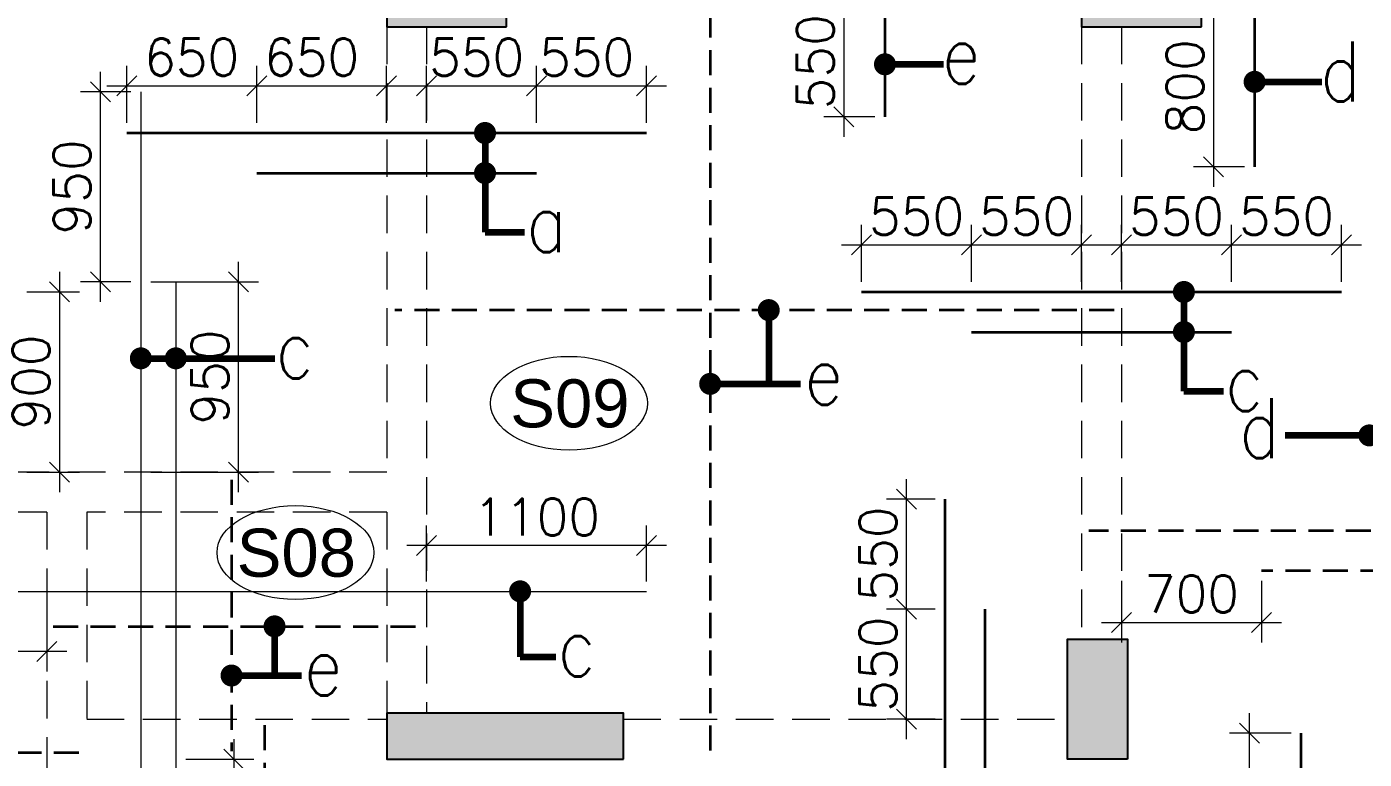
# Model space of a CAD drawing. Header units: millimetres. Extents: x 1255966 to 1543449, y 318653 to 465396.
# Drawn here: x 1278747 to 1285436, y 357228 to 360888 of the extents above; entities that cross this region are included whole.
import ezdxf

# ---------------------------------------------------------------- set-up
doc = ezdxf.new("R2010")
doc.units = ezdxf.units.MM
doc.header["$LTSCALE"] = 500
doc.header["$MEASUREMENT"] = 0
doc.header["$PDMODE"] = 34
for name, pattern in [('CONTINOUS', [0]), ('DASHED2', [0.375, 0.25, -0.125]), ('HIDDEN', [0.375, 0.25, -0.125]), ('PHANTOM2', [1.25, 0.625, -0.125, 0.125, -0.125, 0.125, -0.125])]:
    doc.linetypes.add(name, pattern=pattern)
doc.layers.get('Defpoints').update_dxf_attribs({"lineweight": 0})
for name, color, linetype, lineweight in [('ARROW', 1, 'Continuous', 0), ('CALL', 1, 'Continuous', 18), ('CUT OUT', 1, 'Continuous', 13), ('ST-DIM', 1, 'PHANTOM2', 15), ('STC AROW', 211, 'Continuous', 9), ('STC REINF.BOTTOM', 7, 'Continuous', 35), ('TEXT 01', 3, 'Continuous', 15), ('TOWER AREA BEAM..', 3, 'Continuous', 20), ('TOWER COL HATCH', 253, 'Continuous', 20)]:
    doc.layers.add(name, color=color, linetype=linetype, lineweight=lineweight)
for name, color, linetype in [('S-COLUMN-HATCH', 253, 'Continuous'), ('S-T', 3, 'Continuous'), ('TOWER AREA COLUMN.', 6, 'Continuous')]:
    doc.layers.add(name, color=color, linetype=linetype)
doc.styles.add('ABHI', font='arial.ttf')
doc.styles.add('ROMANCE', font='romans.shx')
doc.styles.add('S-T', font='romans.shx')
doc.dimstyles.new('GRID DIM', dxfattribs={"dimtxt": 250, "dimasz": 100, "dimexe": 75, "dimexo": 0, "dimgap": 50, "dimtad": 1, "dimdec": 0, "dimzin": 0, "dimdsep": 46, "dimtxsty": 'ROMANCE', "dimblk": 'ARCHTICK', "dimcen": 0, "dimdle": 0.5, "dimclrd": 8, "dimclre": 8, "dimclrt": 3, "dimadec": 0, "dimazin": 0, "dimtfac": 1, "dimtdec": 0, "dimtmove": 0, "dimatfit": 3, "dimldrblk": 'DOT', "dimfxl": 200, "dimtolj": 1, "dimtzin": 0, "dimlwd": -1, "dimlwe": -1, "dimarcsym": 2})

# ---------------------------------------------------------------- blocks, each defined once
blk = doc.blocks.new('_ArchTick')
at = {"color": 0, "linetype": 'ByBlock', "const_width": 0.15}
blk.add_lwpolyline([(-0.5, -0.5), (0.5, 0.5)], dxfattribs=at)
blk = doc.blocks.new('_Dot')
at = {"color": 0, "linetype": 'ByBlock', "lineweight": -2}
blk.add_line((-0.5, 0), (-1, 0), dxfattribs=at)
at = {"color": 0, "linetype": 'ByBlock', "const_width": 0.5}
blk.add_lwpolyline([(-0.25, 0, 1), (0.25, 0, 1)], format="xyb", close=True, dxfattribs=at)
blk = doc.blocks.new('_Oblique')
at = {"color": 0, "linetype": 'ByBlock', "lineweight": -2}
blk.add_line((-0.5, -0.5), (0.5, 0.5), dxfattribs=at)
blk = doc.blocks.new('*D607')
at = {"layer": 'Defpoints', "color": 0, "linetype": 'ByBlock', "transparency": 16777216}
for p in [(1279317.1, 359612.7), (1279805.4, 359612.7), (1279317.1, 358662.7)]:
    blk.add_point(p, dxfattribs=at)
at = {"layer": 'ST-DIM', "color": 1, "linetype": 'CONTINOUS', "transparency": 16777216}
for p, q in [((1279805.4, 358562.7), (1279805.4, 359712.7)), ((1279367.1, 359612.7), (1279905.4, 359612.7)), ((1279367.1, 358662.7), (1279905.4, 358662.7))]:
    blk.add_line(p, q, dxfattribs=at)
at = {"layer": 'ST-DIM', "color": 1, "linetype": 'ByBlock', "transparency": 16777216, "xscale": 100, "yscale": 100, "zscale": 100}
for p, rotation in [((1279805.4, 359612.7), 90), ((1279805.4, 358662.7), 270)]:
    blk.add_blockref('_Oblique', p, dxfattribs=dict(at, rotation=rotation))
at = {"layer": 'ST-DIM', "color": 3, "linetype": 'ByBlock', "transparency": 16777216, "insert": (1279662.9, 359137.7), "char_height": 185, "attachment_point": 5, "rotation": 90, "style": 'ROMANCE'}
blk.add_mtext('\\A1;950', dxfattribs=at)
blk = doc.blocks.new('*D608')
at = {"layer": 'Defpoints', "color": 0, "linetype": 'ByBlock', "transparency": 16777216}
for p in [(1277946.6, 358066.8), (1278846.6, 358066.8), (1277946.6, 357765.8)]:
    blk.add_point(p, dxfattribs=at)
at = {"layer": 'ST-DIM', "color": 1, "linetype": 'CONTINOUS', "transparency": 16777216}
for p, q in [((1277946.6, 358016.8), (1277946.6, 357665.8)), ((1278846.6, 358016.8), (1278846.6, 357665.8)), ((1278946.6, 357765.8), (1277846.6, 357765.8))]:
    blk.add_line(p, q, dxfattribs=at)
at = {"layer": 'ST-DIM', "color": 1, "linetype": 'ByBlock', "transparency": 16777216, "xscale": 100, "yscale": 100, "zscale": 100, "rotation": 180}
blk.add_blockref('_Oblique', (1277946.6, 357765.8), dxfattribs=at)
at = {"layer": 'ST-DIM', "color": 1, "linetype": 'ByBlock', "transparency": 16777216, "xscale": 100, "yscale": 100, "zscale": 100}
blk.add_blockref('_Oblique', (1278846.6, 357765.8), dxfattribs=at)
at = {"layer": 'ST-DIM', "color": 3, "linetype": 'ByBlock', "transparency": 16777216, "insert": (1278396.6, 357908.3), "char_height": 185, "attachment_point": 5, "style": 'ROMANCE'}
blk.add_mtext('\\A1;900', dxfattribs=at)
blk = doc.blocks.new('*D609')
at = {"layer": 'Defpoints', "color": 0, "linetype": 'ByBlock', "transparency": 16777216}
for p in [(1280746.6, 358295.5), (1280746.6, 358066.8), (1281846.6, 358066.8)]:
    blk.add_point(p, dxfattribs=at)
at = {"layer": 'ST-DIM', "color": 1, "linetype": 'CONTINOUS', "transparency": 16777216}
for p, q in [((1280746.6, 358116.8), (1280746.6, 358395.5)), ((1281846.6, 358116.8), (1281846.6, 358395.5)), ((1281946.6, 358295.5), (1280646.6, 358295.5))]:
    blk.add_line(p, q, dxfattribs=at)
at = {"layer": 'ST-DIM', "color": 1, "linetype": 'ByBlock', "transparency": 16777216, "xscale": 100, "yscale": 100, "zscale": 100, "rotation": 180}
blk.add_blockref('_Oblique', (1280746.6, 358295.5), dxfattribs=at)
at = {"layer": 'ST-DIM', "color": 1, "linetype": 'ByBlock', "transparency": 16777216, "xscale": 100, "yscale": 100, "zscale": 100}
blk.add_blockref('_Oblique', (1281846.6, 358295.5), dxfattribs=at)
at = {"layer": 'ST-DIM', "color": 3, "linetype": 'ByBlock', "transparency": 16777216, "insert": (1281296.6, 358438), "char_height": 185, "attachment_point": 5, "style": 'ROMANCE'}
blk.add_mtext('\\A1;1100', dxfattribs=at)
blk = doc.blocks.new('*D610')
at = {"layer": 'Defpoints', "color": 0, "linetype": 'ByBlock', "transparency": 16777216}
for p in [(1279492.1, 357227.9), (1279492.1, 356427.9), (1279782.1, 356427.9)]:
    blk.add_point(p, dxfattribs=at)
at = {"layer": 'ST-DIM', "color": 1, "linetype": 'CONTINOUS', "transparency": 16777216}
for p, q in [((1279782.1, 357327.9), (1279782.1, 356327.9)), ((1279542.1, 357227.9), (1279882.1, 357227.9)), ((1279542.1, 356427.9), (1279882.1, 356427.9))]:
    blk.add_line(p, q, dxfattribs=at)
at = {"layer": 'ST-DIM', "color": 1, "linetype": 'ByBlock', "transparency": 16777216, "xscale": 100, "yscale": 100, "zscale": 100}
for p, rotation in [((1279782.1, 357227.9), 90), ((1279782.1, 356427.9), 270)]:
    blk.add_blockref('_Oblique', p, dxfattribs=dict(at, rotation=rotation))
at = {"layer": 'ST-DIM', "color": 3, "linetype": 'ByBlock', "transparency": 16777216, "insert": (1279639.6, 356827.9), "char_height": 185, "attachment_point": 5, "rotation": 90, "style": 'ROMANCE'}
blk.add_mtext('\\A1;800', dxfattribs=at)
blk = doc.blocks.new('*D613')
at = {"layer": 'Defpoints', "color": 0, "linetype": 'ByBlock', "transparency": 16777216}
for p in [(1284021.6, 359799), (1283471.6, 359562.6, 0), (1284021.6, 359562.6, 0)]:
    blk.add_point(p, dxfattribs=at)
at = {"layer": 'ST-DIM', "color": 1, "linetype": 'CONTINOUS', "transparency": 16777216}
for p, q in [((1283471.6, 359612.6), (1283471.6, 359899)), ((1284021.6, 359612.6), (1284021.6, 359899)), ((1283371.6, 359799), (1284121.6, 359799))]:
    blk.add_line(p, q, dxfattribs=at)
at = {"layer": 'ST-DIM', "color": 1, "linetype": 'ByBlock', "transparency": 16777216, "xscale": 100, "yscale": 100, "zscale": 100, "rotation": 180}
blk.add_blockref('_Oblique', (1283471.6, 359799), dxfattribs=at)
at = {"layer": 'ST-DIM', "color": 1, "linetype": 'ByBlock', "transparency": 16777216, "xscale": 100, "yscale": 100, "zscale": 100}
blk.add_blockref('_Oblique', (1284021.6, 359799), dxfattribs=at)
at = {"layer": 'ST-DIM', "color": 3, "linetype": 'ByBlock', "transparency": 16777216, "insert": (1283746.6, 359941.5), "char_height": 185, "attachment_point": 5, "style": 'ROMANCE'}
blk.add_mtext('\\A1;550', dxfattribs=at)
blk = doc.blocks.new('*D614')
at = {"layer": 'Defpoints', "color": 0, "linetype": 'ByBlock', "transparency": 16777216}
for p in [(1283471.5, 359799), (1282921.5, 359562.6, 0), (1283471.5, 359562.6, 0)]:
    blk.add_point(p, dxfattribs=at)
at = {"layer": 'ST-DIM', "color": 1, "linetype": 'CONTINOUS', "transparency": 16777216}
for p, q in [((1282921.5, 359612.6), (1282921.5, 359899)), ((1283471.5, 359612.6), (1283471.5, 359899)), ((1282821.5, 359799), (1283571.5, 359799))]:
    blk.add_line(p, q, dxfattribs=at)
at = {"layer": 'ST-DIM', "color": 1, "linetype": 'ByBlock', "transparency": 16777216, "xscale": 100, "yscale": 100, "zscale": 100, "rotation": 180}
blk.add_blockref('_Oblique', (1282921.5, 359799), dxfattribs=at)
at = {"layer": 'ST-DIM', "color": 1, "linetype": 'ByBlock', "transparency": 16777216, "xscale": 100, "yscale": 100, "zscale": 100}
blk.add_blockref('_Oblique', (1283471.5, 359799), dxfattribs=at)
at = {"layer": 'ST-DIM', "color": 3, "linetype": 'ByBlock', "transparency": 16777216, "insert": (1283196.5, 359941.5), "char_height": 185, "attachment_point": 5, "style": 'ROMANCE'}
blk.add_mtext('\\A1;550', dxfattribs=at)
blk = doc.blocks.new('*D615')
at = {"layer": 'Defpoints', "color": 0, "linetype": 'ByBlock', "transparency": 16777216}
for p in [(1284771.6, 359799), (1284221.6, 359562.6, 0), (1284771.6, 359562.6, 0)]:
    blk.add_point(p, dxfattribs=at)
at = {"layer": 'ST-DIM', "color": 1, "linetype": 'CONTINOUS', "transparency": 16777216}
for p, q in [((1284221.6, 359612.6), (1284221.6, 359899)), ((1284771.6, 359612.6), (1284771.6, 359899)), ((1284121.6, 359799), (1284871.6, 359799))]:
    blk.add_line(p, q, dxfattribs=at)
at = {"layer": 'ST-DIM', "color": 1, "linetype": 'ByBlock', "transparency": 16777216, "xscale": 100, "yscale": 100, "zscale": 100, "rotation": 180}
blk.add_blockref('_Oblique', (1284221.6, 359799), dxfattribs=at)
at = {"layer": 'ST-DIM', "color": 1, "linetype": 'ByBlock', "transparency": 16777216, "xscale": 100, "yscale": 100, "zscale": 100}
blk.add_blockref('_Oblique', (1284771.6, 359799), dxfattribs=at)
at = {"layer": 'ST-DIM', "color": 3, "linetype": 'ByBlock', "transparency": 16777216, "insert": (1284496.6, 359941.5), "char_height": 185, "attachment_point": 5, "style": 'ROMANCE'}
blk.add_mtext('\\A1;550', dxfattribs=at)
blk = doc.blocks.new('*D616')
at = {"layer": 'Defpoints', "color": 0, "linetype": 'ByBlock', "transparency": 16777216}
for p in [(1285321.6, 359799), (1284771.6, 359562.6, 0), (1285321.6, 359562.6, 0)]:
    blk.add_point(p, dxfattribs=at)
at = {"layer": 'ST-DIM', "color": 1, "linetype": 'CONTINOUS', "transparency": 16777216}
for p, q in [((1284771.6, 359612.6), (1284771.6, 359899)), ((1285321.6, 359612.6), (1285321.6, 359899)), ((1284671.6, 359799), (1285421.6, 359799))]:
    blk.add_line(p, q, dxfattribs=at)
at = {"layer": 'ST-DIM', "color": 1, "linetype": 'ByBlock', "transparency": 16777216, "xscale": 100, "yscale": 100, "zscale": 100, "rotation": 180}
blk.add_blockref('_Oblique', (1284771.6, 359799), dxfattribs=at)
at = {"layer": 'ST-DIM', "color": 1, "linetype": 'ByBlock', "transparency": 16777216, "xscale": 100, "yscale": 100, "zscale": 100}
blk.add_blockref('_Oblique', (1285321.6, 359799), dxfattribs=at)
at = {"layer": 'ST-DIM', "color": 3, "linetype": 'ByBlock', "transparency": 16777216, "insert": (1285046.6, 359941.5), "char_height": 185, "attachment_point": 5, "style": 'ROMANCE'}
blk.add_mtext('\\A1;550', dxfattribs=at)
blk = doc.blocks.new('*D617')
at = {"layer": 'Defpoints', "color": 0, "linetype": 'ByBlock', "transparency": 16777216}
for p in [(1280546.5, 360593.5), (1279896.5, 360357.1, 0), (1280546.5, 360357.1, 0)]:
    blk.add_point(p, dxfattribs=at)
at = {"layer": 'ST-DIM', "color": 1, "linetype": 'CONTINOUS', "transparency": 16777216}
for p, q in [((1279896.5, 360407.1), (1279896.5, 360693.5)), ((1280546.5, 360407.1), (1280546.5, 360693.5)), ((1279796.5, 360593.5), (1280646.5, 360593.5))]:
    blk.add_line(p, q, dxfattribs=at)
at = {"layer": 'ST-DIM', "color": 1, "linetype": 'ByBlock', "transparency": 16777216, "xscale": 100, "yscale": 100, "zscale": 100, "rotation": 180}
blk.add_blockref('_Oblique', (1279896.5, 360593.5), dxfattribs=at)
at = {"layer": 'ST-DIM', "color": 1, "linetype": 'ByBlock', "transparency": 16777216, "xscale": 100, "yscale": 100, "zscale": 100}
blk.add_blockref('_Oblique', (1280546.5, 360593.5), dxfattribs=at)
at = {"layer": 'ST-DIM', "color": 3, "linetype": 'ByBlock', "transparency": 16777216, "insert": (1280171.5, 360736), "char_height": 185, "attachment_point": 5, "style": 'ROMANCE'}
blk.add_mtext('\\A1;650', dxfattribs=at)
blk = doc.blocks.new('*D618')
at = {"layer": 'Defpoints', "color": 0, "linetype": 'ByBlock', "transparency": 16777216}
for p in [(1279896.5, 360593.5), (1279246.5, 360357.1, 0), (1279896.5, 360357.1, 0)]:
    blk.add_point(p, dxfattribs=at)
at = {"layer": 'ST-DIM', "color": 1, "linetype": 'CONTINOUS', "transparency": 16777216}
for p, q in [((1279246.5, 360407.1), (1279246.5, 360693.5)), ((1279896.5, 360407.1), (1279896.5, 360693.5)), ((1279146.5, 360593.5), (1279996.5, 360593.5))]:
    blk.add_line(p, q, dxfattribs=at)
at = {"layer": 'ST-DIM', "color": 1, "linetype": 'ByBlock', "transparency": 16777216, "xscale": 100, "yscale": 100, "zscale": 100, "rotation": 180}
blk.add_blockref('_Oblique', (1279246.5, 360593.5), dxfattribs=at)
at = {"layer": 'ST-DIM', "color": 1, "linetype": 'ByBlock', "transparency": 16777216, "xscale": 100, "yscale": 100, "zscale": 100}
blk.add_blockref('_Oblique', (1279896.5, 360593.5), dxfattribs=at)
at = {"layer": 'ST-DIM', "color": 3, "linetype": 'ByBlock', "transparency": 16777216, "insert": (1279571.5, 360736), "char_height": 185, "attachment_point": 5, "style": 'ROMANCE'}
blk.add_mtext('\\A1;650', dxfattribs=at)
blk = doc.blocks.new('*D619')
at = {"layer": 'Defpoints', "color": 0, "linetype": 'ByBlock', "transparency": 16777216}
for p in [(1281296.6, 360593.5), (1280746.6, 360357.1, 0), (1281296.6, 360357.1, 0)]:
    blk.add_point(p, dxfattribs=at)
at = {"layer": 'ST-DIM', "color": 1, "linetype": 'CONTINOUS', "transparency": 16777216}
for p, q in [((1280746.6, 360407.1), (1280746.6, 360693.5)), ((1281296.6, 360407.1), (1281296.6, 360693.5)), ((1280646.6, 360593.5), (1281396.6, 360593.5))]:
    blk.add_line(p, q, dxfattribs=at)
at = {"layer": 'ST-DIM', "color": 1, "linetype": 'ByBlock', "transparency": 16777216, "xscale": 100, "yscale": 100, "zscale": 100, "rotation": 180}
blk.add_blockref('_Oblique', (1280746.6, 360593.5), dxfattribs=at)
at = {"layer": 'ST-DIM', "color": 1, "linetype": 'ByBlock', "transparency": 16777216, "xscale": 100, "yscale": 100, "zscale": 100}
blk.add_blockref('_Oblique', (1281296.6, 360593.5), dxfattribs=at)
at = {"layer": 'ST-DIM', "color": 3, "linetype": 'ByBlock', "transparency": 16777216, "insert": (1280996.6, 360736), "char_height": 185, "attachment_point": 5, "style": 'ROMANCE'}
blk.add_mtext('\\A1;550', dxfattribs=at)
blk = doc.blocks.new('*D620')
at = {"layer": 'Defpoints', "color": 0, "linetype": 'ByBlock', "transparency": 16777216}
for p in [(1281846.6, 360593.5), (1281296.6, 360357.1, 0), (1281846.6, 360357.1, 0)]:
    blk.add_point(p, dxfattribs=at)
at = {"layer": 'ST-DIM', "color": 1, "linetype": 'CONTINOUS', "transparency": 16777216}
for p, q in [((1281296.6, 360407.1), (1281296.6, 360693.5)), ((1281846.6, 360407.1), (1281846.6, 360693.5)), ((1281196.6, 360593.5), (1281946.6, 360593.5))]:
    blk.add_line(p, q, dxfattribs=at)
at = {"layer": 'ST-DIM', "color": 1, "linetype": 'ByBlock', "transparency": 16777216, "xscale": 100, "yscale": 100, "zscale": 100, "rotation": 180}
blk.add_blockref('_Oblique', (1281296.6, 360593.5), dxfattribs=at)
at = {"layer": 'ST-DIM', "color": 1, "linetype": 'ByBlock', "transparency": 16777216, "xscale": 100, "yscale": 100, "zscale": 100}
blk.add_blockref('_Oblique', (1281846.6, 360593.5), dxfattribs=at)
at = {"layer": 'ST-DIM', "color": 3, "linetype": 'ByBlock', "transparency": 16777216, "insert": (1281546.6, 360736), "char_height": 185, "attachment_point": 5, "style": 'ROMANCE'}
blk.add_mtext('\\A1;550', dxfattribs=at)
blk = doc.blocks.new('*D621')
at = {"layer": 'Defpoints', "color": 0, "linetype": 'ByBlock', "transparency": 16777216}
for p in [(1284221.6, 358168.7), (1284921.6, 358168.7), (1284921.6, 357911.7)]:
    blk.add_point(p, dxfattribs=at)
at = {"layer": 'ST-DIM', "color": 1, "linetype": 'CONTINOUS', "transparency": 16777216}
for p, q in [((1284221.6, 358118.7), (1284221.6, 357811.7)), ((1284921.6, 358118.7), (1284921.6, 357811.7)), ((1284121.6, 357911.7), (1285021.6, 357911.7))]:
    blk.add_line(p, q, dxfattribs=at)
at = {"layer": 'ST-DIM', "color": 1, "linetype": 'ByBlock', "transparency": 16777216, "xscale": 100, "yscale": 100, "zscale": 100, "rotation": 180}
blk.add_blockref('_Oblique', (1284221.6, 357911.7), dxfattribs=at)
at = {"layer": 'ST-DIM', "color": 1, "linetype": 'ByBlock', "transparency": 16777216, "xscale": 100, "yscale": 100, "zscale": 100}
blk.add_blockref('_Oblique', (1284921.6, 357911.7), dxfattribs=at)
at = {"layer": 'ST-DIM', "color": 3, "linetype": 'ByBlock', "transparency": 16777216, "insert": (1284571.6, 358054.2), "char_height": 185, "attachment_point": 5, "style": 'ROMANCE'}
blk.add_mtext('\\A1;700', dxfattribs=at)
blk = doc.blocks.new('*D624')
at = {"layer": 'Defpoints', "color": 0, "linetype": 'ByBlock', "transparency": 16777216}
for p in [(1284861.6, 357357.9), (1285120.8, 357357.9), (1285120.8, 356557.9)]:
    blk.add_point(p, dxfattribs=at)
at = {"layer": 'ST-DIM', "color": 1, "linetype": 'CONTINOUS', "transparency": 16777216}
for p, q in [((1284861.6, 356457.9), (1284861.6, 357457.9)), ((1285070.8, 357357.9), (1284761.6, 357357.9)), ((1285070.8, 356557.9), (1284761.6, 356557.9))]:
    blk.add_line(p, q, dxfattribs=at)
at = {"layer": 'ST-DIM', "color": 1, "linetype": 'ByBlock', "transparency": 16777216, "xscale": 100, "yscale": 100, "zscale": 100}
for p, rotation in [((1284861.6, 357357.9), 90), ((1284861.6, 356557.9), 270)]:
    blk.add_blockref('_Oblique', p, dxfattribs=dict(at, rotation=rotation))
at = {"layer": 'ST-DIM', "color": 3, "linetype": 'ByBlock', "transparency": 16777216, "insert": (1284719.1, 356957.9), "char_height": 185, "attachment_point": 5, "rotation": 90, "style": 'ROMANCE'}
blk.add_mtext('\\A1;800', dxfattribs=at)
blk = doc.blocks.new('*D627')
at = {"layer": 'Defpoints', "color": 0, "linetype": 'ByBlock', "transparency": 16777216}
for p in [(1283146.4, 357977.9), (1283339.9, 357977.9), (1283339.9, 357427.9)]:
    blk.add_point(p, dxfattribs=at)
at = {"layer": 'ST-DIM', "color": 1, "linetype": 'CONTINOUS', "transparency": 16777216}
for p, q in [((1283146.4, 357327.9), (1283146.4, 358077.9)), ((1283289.9, 357977.9), (1283046.4, 357977.9)), ((1283289.9, 357427.9), (1283046.4, 357427.9))]:
    blk.add_line(p, q, dxfattribs=at)
at = {"layer": 'ST-DIM', "color": 1, "linetype": 'ByBlock', "transparency": 16777216, "xscale": 100, "yscale": 100, "zscale": 100}
for p, rotation in [((1283146.4, 357977.9), 90), ((1283146.4, 357427.9), 270)]:
    blk.add_blockref('_Oblique', p, dxfattribs=dict(at, rotation=rotation))
at = {"layer": 'ST-DIM', "color": 3, "linetype": 'ByBlock', "transparency": 16777216, "insert": (1283003.9, 357702.9), "char_height": 185, "attachment_point": 5, "rotation": 90, "style": 'ROMANCE'}
blk.add_mtext('\\A1;550', dxfattribs=at)
blk = doc.blocks.new('*D628')
at = {"layer": 'Defpoints', "color": 0, "linetype": 'ByBlock', "transparency": 16777216}
for p in [(1283146.4, 358527.9), (1283339.9, 358527.9), (1283339.9, 357977.9)]:
    blk.add_point(p, dxfattribs=at)
at = {"layer": 'ST-DIM', "color": 1, "linetype": 'CONTINOUS', "transparency": 16777216}
for p, q in [((1283146.4, 357877.9), (1283146.4, 358627.9)), ((1283289.9, 358527.9), (1283046.4, 358527.9)), ((1283289.9, 357977.9), (1283046.4, 357977.9))]:
    blk.add_line(p, q, dxfattribs=at)
at = {"layer": 'ST-DIM', "color": 1, "linetype": 'ByBlock', "transparency": 16777216, "xscale": 100, "yscale": 100, "zscale": 100}
for p, rotation in [((1283146.4, 358527.9), 90), ((1283146.4, 357977.9), 270)]:
    blk.add_blockref('_Oblique', p, dxfattribs=dict(at, rotation=rotation))
at = {"layer": 'ST-DIM', "color": 3, "linetype": 'ByBlock', "transparency": 16777216, "insert": (1283003.9, 358252.9), "char_height": 185, "attachment_point": 5, "rotation": 90, "style": 'ROMANCE'}
blk.add_mtext('\\A1;550', dxfattribs=at)
blk = doc.blocks.new('*D666')
at = {"layer": 'Defpoints', "color": 0, "linetype": 'ByBlock', "transparency": 16777216}
for p in [(1284887.2, 360987.9), (1284681.2, 360187.9), (1284887.2, 360187.9)]:
    blk.add_point(p, dxfattribs=at)
at = {"layer": 'ST-DIM', "color": 1, "linetype": 'CONTINOUS', "transparency": 16777216}
for p, q in [((1284681.2, 361087.9), (1284681.2, 360087.9)), ((1284837.2, 360987.9), (1284581.2, 360987.9)), ((1284837.2, 360187.9), (1284581.2, 360187.9))]:
    blk.add_line(p, q, dxfattribs=at)
at = {"layer": 'ST-DIM', "color": 1, "linetype": 'ByBlock', "transparency": 16777216, "xscale": 100, "yscale": 100, "zscale": 100}
for p, rotation in [((1284681.2, 360987.9), 90), ((1284681.2, 360187.9), 270)]:
    blk.add_blockref('_Oblique', p, dxfattribs=dict(at, rotation=rotation))
at = {"layer": 'ST-DIM', "color": 3, "linetype": 'ByBlock', "transparency": 16777216, "insert": (1284538.7, 360587.9), "char_height": 185, "attachment_point": 5, "rotation": 90, "style": 'ROMANCE'}
blk.add_mtext('\\A1;800', dxfattribs=at)
blk = doc.blocks.new('*D667')
at = {"layer": 'Defpoints', "color": 0, "linetype": 'ByBlock', "transparency": 16777216}
for p in [(1283038.7, 360987.9), (1282832.7, 360437.9), (1283038.7, 360437.9)]:
    blk.add_point(p, dxfattribs=at)
at = {"layer": 'ST-DIM', "color": 1, "linetype": 'CONTINOUS', "transparency": 16777216}
for p, q in [((1282832.7, 361087.9), (1282832.7, 360337.9)), ((1282988.7, 360987.9), (1282732.7, 360987.9)), ((1282988.7, 360437.9), (1282732.7, 360437.9))]:
    blk.add_line(p, q, dxfattribs=at)
at = {"layer": 'ST-DIM', "color": 1, "linetype": 'ByBlock', "transparency": 16777216, "xscale": 100, "yscale": 100, "zscale": 100}
for p, rotation in [((1282832.7, 360987.9), 90), ((1282832.7, 360437.9), 270)]:
    blk.add_blockref('_Oblique', p, dxfattribs=dict(at, rotation=rotation))
at = {"layer": 'ST-DIM', "color": 3, "linetype": 'ByBlock', "transparency": 16777216, "insert": (1282690.2, 360712.9), "char_height": 185, "attachment_point": 5, "rotation": 90, "style": 'ROMANCE'}
blk.add_mtext('\\A1;550', dxfattribs=at)
blk = doc.blocks.new('*D761')
at = {"layer": 'Defpoints', "color": 0, "linetype": 'ByBlock', "transparency": 16777216}
for p in [(1278697.6, 359562.7), (1278697.6, 358662.7), (1278911, 358662.7)]:
    blk.add_point(p, dxfattribs=at)
at = {"layer": 'ST-DIM', "color": 1, "linetype": 'CONTINOUS', "transparency": 16777216}
for p, q in [((1278911, 359662.7), (1278911, 358562.7)), ((1278747.6, 359562.7), (1279011, 359562.7)), ((1278747.6, 358662.7), (1279011, 358662.7))]:
    blk.add_line(p, q, dxfattribs=at)
at = {"layer": 'ST-DIM', "color": 1, "linetype": 'ByBlock', "transparency": 16777216, "xscale": 100, "yscale": 100, "zscale": 100}
for p, rotation in [((1278911, 359562.7), 90), ((1278911, 358662.7), 270)]:
    blk.add_blockref('_Oblique', p, dxfattribs=dict(at, rotation=rotation))
at = {"layer": 'ST-DIM', "color": 3, "linetype": 'ByBlock', "transparency": 16777216, "insert": (1278768.5, 359112.7), "char_height": 185, "attachment_point": 5, "rotation": 90, "style": 'ROMANCE'}
blk.add_mtext('\\A1;900', dxfattribs=at)
blk = doc.blocks.new('*D762')
at = {"layer": 'Defpoints', "color": 0, "linetype": 'ByBlock', "transparency": 16777216}
for p in [(1279115.7, 360562.7), (1279317.1, 360562.7), (1279317.1, 359612.7)]:
    blk.add_point(p, dxfattribs=at)
at = {"layer": 'ST-DIM', "color": 1, "linetype": 'CONTINOUS', "transparency": 16777216}
for p, q in [((1279115.7, 359512.7), (1279115.7, 360662.7)), ((1279267.1, 360562.7), (1279015.7, 360562.7)), ((1279267.1, 359612.7), (1279015.7, 359612.7))]:
    blk.add_line(p, q, dxfattribs=at)
at = {"layer": 'ST-DIM', "color": 1, "linetype": 'ByBlock', "transparency": 16777216, "xscale": 100, "yscale": 100, "zscale": 100}
for p, rotation in [((1279115.7, 360562.7), 90), ((1279115.7, 359612.7), 270)]:
    blk.add_blockref('_Oblique', p, dxfattribs=dict(at, rotation=rotation))
at = {"layer": 'ST-DIM', "color": 3, "linetype": 'ByBlock', "transparency": 16777216, "insert": (1278973.2, 360087.7), "char_height": 185, "attachment_point": 5, "rotation": 90, "style": 'ROMANCE'}
blk.add_mtext('\\A1;950', dxfattribs=at)
blk = doc.blocks.new('A$Ca8bcdc7a')
at = {"layer": 'TOWER AREA BEAM..', "color": 3, "linetype": 'HIDDEN', "ltscale": 1.5}
for p, q in [((5935, 3360.2), (5935, 1135)), ((6135, 3360.2), (6135, -69.8)), ((9410, 3360.2), (9410, 300.2)), ((9610, 3360.2), (9610, 300.2)), ((5935, 1135), (1830, 1135)), ((4235, 935), (1830, 935)), ((4235, 935), (4235, -1410)), ((5935, 935), (4435, 935)), ((4435, 935), (4435, -99.8)), ((5935, 935), (5935, -69.8)), ((4435, -99.8), (5935, -99.8)), ((7119.3, -99.8), (9340, -99.8))]:
    blk.add_line(p, q, dxfattribs=at)
blk = doc.blocks.new('3tgra')
at = {"layer": 'TOWER COL HATCH'}
h = blk.add_hatch(color=253, dxfattribs=at)
h.dxf.hatch_style = 1
h.paths.add_polyline_path([(1388425.6, 89501.7), (1388425.6, 89801.7), (1387825.6, 89801.7), (1387825.6, 89501.7)])
h = blk.add_hatch(color=253, dxfattribs=at)
h.dxf.hatch_style = 1
h.paths.add_polyline_path([(1391900.6, 89501.7), (1391900.6, 89801.7), (1391300.6, 89801.7), (1391300.6, 89501.7)])
h = blk.add_hatch(color=253, dxfattribs=at)
h.dxf.hatch_style = 1
h.paths.add_polyline_path([(1391530.6, 85841.7), (1391230.6, 85841.7), (1391230.6, 86441.7), (1391530.6, 86441.7)])
h = blk.add_hatch(color=253, dxfattribs=at)
h.dxf.hatch_style = 1
h.paths.add_polyline_path([(1389010.6, 85841.7), (1389010.6, 86071.7), (1387825.6, 86071.7), (1387825.6, 85841.7)])
at = {"layer": 'TOWER AREA COLUMN.', "color": 4}
for points in [[(1388425.6, 89501.7), (1388425.6, 89801.7), (1387825.6, 89801.7), (1387825.6, 89501.7)], [(1391900.6, 89501.7), (1391900.6, 89801.7), (1391300.6, 89801.7), (1391300.6, 89501.7)], [(1391530.6, 85841.7), (1391230.6, 85841.7), (1391230.6, 86441.7), (1391530.6, 86441.7)], [(1389010.6, 85841.7), (1389010.6, 86071.7), (1387825.6, 86071.7), (1387825.6, 85841.7)]]:
    blk.add_lwpolyline(points, close=True, dxfattribs=at)

msp = doc.modelspace()

# ---------------------------------------------------------------- linework, layer by layer
at = {"layer": 'CALL', "color": 200, "linetype": 'Continuous', "ltscale": 10}
for centre in [(1281458.5, 359006.7), (1280090.4, 358260.6, 1.8)]:
    msp.add_ellipse(centre, major_axis=(392.2, 0), ratio=0.597584, dxfattribs=at)
at = {"layer": 'STC AROW', "color": 4, "ltscale": 10}
for p, q in [((1279317.1, 360562.7), (1279317.1, 355627.9)), ((1279492.1, 359612.7), (1279492.1, 356427.9)), ((1277946.6, 358066.8), (1281846.6, 358066.8))]:
    msp.add_line(p, q, dxfattribs=at)
at = {"layer": 'STC REINF.BOTTOM', "color": 4, "linetype": 'DASHED2'}
for p, q in [((1282164.4, 361146.1, 0), (1282164.4, 357266.2)), ((1284185.4, 359472, 0), (1280586.7, 359472, 0)), ((1279770.8, 358624.4), (1279770.8, 357268.7)), ((1288656.1, 358368.7, 0), (1284058.2, 358368.7)), ((1287791.6, 358168.7, 0), (1284921.6, 358168.7, 0)), ((1278878.4, 357891.8), (1280713, 357891.8)), ((1279934.8, 357397.9, 0), (1279934.8, 351971.6, 0)), ((1279007.6, 357259.6, 0), (1275381.8, 357259.6))]:
    msp.add_line(p, q, dxfattribs=at)
at = {"layer": 'STC REINF.BOTTOM', "color": 4, "linetype": 'Continuous'}
for p, q in [((1283038.7, 361143.7), (1283038.7, 360437.9)), ((1284887.2, 361143.7), (1284887.2, 360187.9)), ((1279246.5, 360357.1, 0), (1281846.6, 360357.1, 0)), ((1279896.5, 360157.1, 0), (1281296.6, 360157.1, 0)), ((1282921.6, 359562.6, 0), (1285321.6, 359562.6, 0)), ((1283471.6, 359362.6, 0), (1284771.6, 359362.6, 0)), ((1283340, 352787.9), (1283339.9, 358527.9)), ((1283540, 353337.9), (1283539.9, 357977.9)), ((1285120.8, 353957.9), (1285120.8, 357357.9))]:
    msp.add_line(p, q, dxfattribs=at)

# ---------------------------------------------------------------- block references
at = {"layer": 'CUT OUT', "color": 4}
msp.add_blockref('3tgra', (-107279, 271386.2), dxfattribs=at)
at = {"layer": 'S-COLUMN-HATCH', "color": 4, "ltscale": 10}
msp.add_blockref('A$Ca8bcdc7a', (1274611.6, 357527.7), dxfattribs=at)

# ---------------------------------------------------------------- texts
at = {"layer": 'S-T', "color": 2, "linetype": 'Continuous', "ltscale": 10, "style": 'S-T', "width": 0.85}
for s, p in [('d', (1285213.6, 360515, 42.6)), ('e', (1283321.4, 360602.5, 42.6)), ('a', (1281242.3, 359761.7, 42.6)), ('c', (1279988.7, 359131.1, 42.6)), ('e', (1282633.5, 358998.8, 42.6)), ('c', (1284737.6, 358967.2, 42.6)), ('d', (1284808.4, 358732.5, 42.6)), ('c', (1281399.1, 357642, 42.6)), ('e', (1280130.4, 357546, 42.6))]:
    msp.add_text(s, height=300, dxfattribs=at).set_placement(p)
at = {"layer": 'TEXT 01', "color": 2, "linetype": 'Continuous', "style": 'ABHI'}
for s, p in [('S09', (1281164.7, 358886.1, 0)), ('S08', (1279796.6, 358140, 1.7))]:
    msp.add_text(s, height=240, dxfattribs=at).set_placement(p)

# ---------------------------------------------------------------- dimensions: what is measured, and where the dimension line sits
at = {"layer": 'ST-DIM', "linetype": 'ByBlock'}
for base, p1, p2, angle, picture, middle in [((1282832.7, 360437.9), (1283038.7, 360987.9), (1283038.7, 360437.9), 270, '*D667', (1282832.7, 360712.9)), ((1283146.4, 358527.9), (1283339.9, 357977.9), (1283339.9, 358527.9), 90, '*D628', (1283146.4, 358252.9)), ((1283146.4, 357977.9), (1283339.9, 357427.9), (1283339.9, 357977.9), 90, '*D627', (1283146.4, 357702.9))]:
    dim = msp.add_linear_dim(base=base, p1=p1, p2=p2, angle=angle, dimstyle='GRID DIM', override={"dimtxt": 185, "dimexe": 100, "dimexo": 50, "dimblk1": 'Oblique', "dimblk2": 'Oblique', "dimsah": 1, "dimdle": 100, "dimclrd": 1, "dimclre": 1}, dxfattribs=at)
    dim.commit()
    dim.dimension.update_dxf_attribs({"geometry": picture, "text_midpoint": middle, "dimtype": 160})
for base, p1, p2, angle, picture, middle in [((1284681.2, 360187.9), (1284887.2, 360987.9), (1284887.2, 360187.9), 270, '*D666', (1284538.7, 360587.9)), ((1279115.7, 360562.7), (1279317.1, 359612.7), (1279317.1, 360562.7), 90, '*D762', (1278973.2, 360087.7)), ((1279805.4, 359612.7), (1279317.1, 358662.7), (1279317.1, 359612.7), 90, '*D607', (1279662.9, 359137.7)), ((1278911, 358662.7), (1278697.6, 359562.7), (1278697.6, 358662.7), 90, '*D761', (1278768.5, 359112.7)), ((1284861.6, 357357.9), (1285120.8, 356557.9), (1285120.8, 357357.9), 90, '*D624', (1284719.1, 356957.9)), ((1279782.1, 356427.9), (1279492.1, 357227.9), (1279492.1, 356427.9), 90, '*D610', (1279639.6, 356827.9))]:
    dim = msp.add_linear_dim(base=base, p1=p1, p2=p2, angle=angle, dimstyle='GRID DIM', override={"dimtxt": 185, "dimexe": 100, "dimexo": 50, "dimblk1": 'Oblique', "dimblk2": 'Oblique', "dimsah": 1, "dimdle": 100, "dimclrd": 1, "dimclre": 1}, dxfattribs=at)
    dim.commit()
    dim.dimension.update_dxf_attribs({"geometry": picture, "text_midpoint": middle})
for base, p1, p2, picture, middle in [((1279896.5, 360593.5, 0), (1279246.5, 360357.1, 0), (1279896.5, 360357.1, 0), '*D618', (1279571.5, 360593.5, 0)), ((1280546.5, 360593.5, 0), (1279896.5, 360357.1, 0), (1280546.5, 360357.1, 0), '*D617', (1280171.5, 360593.5, 0)), ((1281296.6, 360593.5, 0), (1280746.6, 360357.1, 0), (1281296.6, 360357.1, 0), '*D619', (1280996.6, 360593.5, 0)), ((1281846.6, 360593.5, 0), (1281296.6, 360357.1, 0), (1281846.6, 360357.1, 0), '*D620', (1281546.6, 360593.5, 0)), ((1283471.5, 359799, 0), (1282921.5, 359562.6, 0), (1283471.5, 359562.6, 0), '*D614', (1283196.5, 359799, 0)), ((1284021.6, 359799, 0), (1283471.6, 359562.6, 0), (1284021.6, 359562.6, 0), '*D613', (1283746.6, 359799, 0)), ((1284771.6, 359799, 0), (1284221.6, 359562.6, 0), (1284771.6, 359562.6, 0), '*D615', (1284496.6, 359799, 0)), ((1285321.6, 359799, 0), (1284771.6, 359562.6, 0), (1285321.6, 359562.6, 0), '*D616', (1285046.6, 359799, 0))]:
    dim = msp.add_linear_dim(base=base, p1=p1, p2=p2, dimstyle='GRID DIM', override={"dimtxt": 185, "dimexe": 100, "dimexo": 50, "dimblk1": 'Oblique', "dimblk2": 'Oblique', "dimsah": 1, "dimdle": 100, "dimclrd": 1, "dimclre": 1}, dxfattribs=at)
    dim.commit()
    dim.dimension.update_dxf_attribs({"geometry": picture, "text_midpoint": middle, "dimtype": 160})
for base, p1, p2, picture, middle in [((1280746.6, 358295.5), (1281846.6, 358066.8), (1280746.6, 358066.8), '*D609', (1281296.6, 358438)), ((1284921.6, 357911.7), (1284221.6, 358168.7), (1284921.6, 358168.7), '*D621', (1284571.6, 358054.2)), ((1277946.6, 357765.8), (1278846.6, 358066.8), (1277946.6, 358066.8), '*D608', (1278396.6, 357908.3))]:
    dim = msp.add_linear_dim(base=base, p1=p1, p2=p2, dimstyle='GRID DIM', override={"dimtxt": 185, "dimexe": 100, "dimexo": 50, "dimblk1": 'Oblique', "dimblk2": 'Oblique', "dimsah": 1, "dimdle": 100, "dimclrd": 1, "dimclre": 1}, dxfattribs=at)
    dim.commit()
    dim.dimension.update_dxf_attribs({"geometry": picture, "text_midpoint": middle})

# ---------------------------------------------------------------- leaders
at = {"layer": 'ARROW', "linetype": 'ByBlock'}
for points in [[(1283038.7, 360700.3), (1283331.8, 360700.3)], [(1284887.2, 360612.7), (1285224, 360612.7)], [(1281038.4, 360357.1, 0), (1281038.4, 359861.4, 0), (1281235.7, 359861.4, 0)], [(1281038.4, 360157.1, 0), (1281038.4, 359861.4, 0), (1281235.7, 359861.4, 0)], [(1284533.7, 359562.6, 0), (1284533.7, 359066.9, 0), (1284731, 359066.9, 0)], [(1282457.4, 359472, 0), (1282457.4, 359103.5, 0), (1282616.6, 359103.5, 0)], [(1284533.7, 359362.6, 0), (1284533.7, 359066.9, 0), (1284731, 359066.9, 0)], [(1279317.1, 359231.1), (1279987.4, 359231.1)], [(1279492.1, 359231.1), (1279987.4, 359231.1)], [(1282164.4, 359103.5, 0), (1282616.6, 359103.5, 0)], [(1285461, 358846, 0), (1285040.7, 358846, 0)], [(1281213.9, 358066.8), (1281213.9, 357739.8), (1281392.4, 357739.8)], [(1279985.9, 357891.8), (1279985.9, 357646), (1280120.5, 357646)], [(1279770.8, 357646), (1280120.5, 357646)]]:
    msp.add_leader(points, dimstyle='GRID DIM', override={"dimasz": 110, "dimtad": 0, "dimclrd": 1, "dimlwd": 65534}, dxfattribs=at)

doc.saveas('drawing.dxf')
